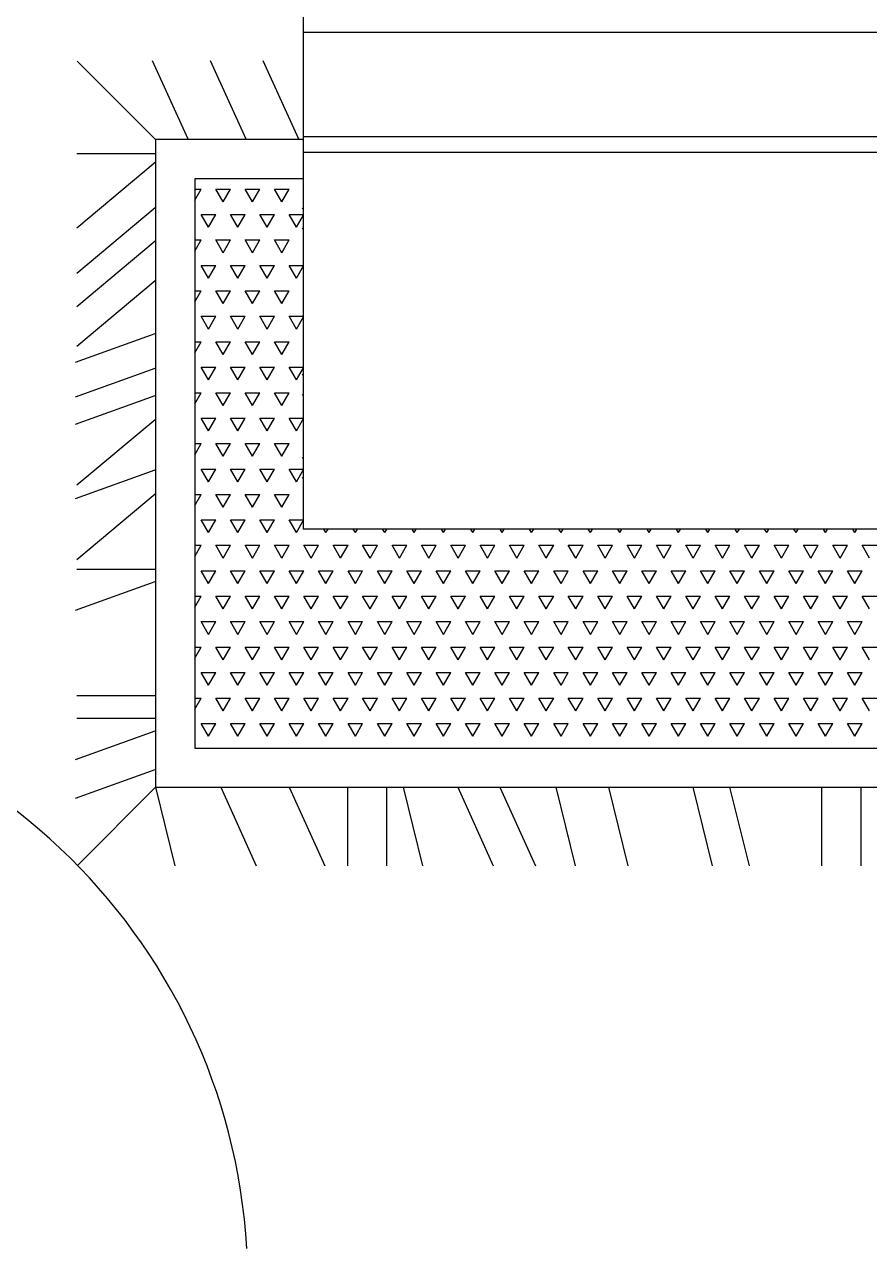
# Model space of a CAD drawing. Header units: inches. Extents: x 3882 to 20043, y -1483 to 3222.
# Drawn here: x 12325.4 to 12367.9, y -350.4 to -288.9 of the extents above; entities that cross this region are included whole.
import ezdxf

# ---------------------------------------------------------------- set-up
doc = ezdxf.new("R2010")
doc.units = ezdxf.units.IN
doc.header["$MEASUREMENT"] = 0
doc.layers.add('SS - Windows_(160)', color=160, linetype='Continuous')

# ---------------------------------------------------------------- blocks, each defined once
blk = doc.blocks.new('A$C6D2A2628')
for p, q in [((0.291, 0.4297), (0.291, 2.4297)), ((0.291, 1.0637), (1.791, 1.0637)), ((0.1019, 0.9267), (0.0019, 1.0267)), ((0.0977, 1.0278), (0.1431, 0.9278)), ((0.1716, 1.0278), (0.217, 0.9278)), ((0.2388, 1.0278), (0.2843, 0.9278)), ((0.291, 0.9267), (0.1019, 0.9267)), ((0.1019, 0.9267), (0.1019, 0.1)), ((0.291, 0.9307), (1.791, 0.9307)), ((0.0015, 0.9091), (0.1015, 0.9091)), ((0.291, 0.9107), (1.791, 0.9107)), ((0.0015, 0.8141), (0.1015, 0.8978)), ((0.291, 0.8767), (0.1519, 0.8767)), ((0.1519, 0.8767), (0.1519, 0.15)), ((0.1519, 0.8494), (0.1601, 0.8636)), ((0.1519, 0.8636), (0.1601, 0.8636)), ((0.1882, 0.8473), (0.1788, 0.8636)), ((0.1788, 0.8636), (0.1976, 0.8636)), ((0.1882, 0.8473), (0.1976, 0.8636)), ((0.2257, 0.8473), (0.2163, 0.8636)), ((0.2163, 0.8636), (0.2351, 0.8636)), ((0.2257, 0.8473), (0.2351, 0.8636)), ((0.2632, 0.8473), (0.2538, 0.8636)), ((0.2538, 0.8636), (0.2726, 0.8636)), ((0.2632, 0.8473), (0.2726, 0.8636)), ((0.0015, 0.7564), (0.1015, 0.84)), ((0.1695, 0.8148), (0.1601, 0.8311)), ((0.1601, 0.8311), (0.1788, 0.8311)), ((0.1695, 0.8148), (0.1788, 0.8311)), ((0.207, 0.8148), (0.1976, 0.8311)), ((0.1976, 0.8311), (0.2163, 0.8311)), ((0.207, 0.8148), (0.2163, 0.8311)), ((0.2445, 0.8148), (0.2351, 0.8311)), ((0.2351, 0.8311), (0.2538, 0.8311)), ((0.2445, 0.8148), (0.2538, 0.8311)), ((0.282, 0.8148), (0.2726, 0.8311)), ((0.2726, 0.8311), (0.291, 0.8311)), ((0.282, 0.8148), (0.291, 0.8305)), ((0.291, 0.8376), (0.2893, 0.8393)), ((0.291, 0.8144), (0.2893, 0.8128)), ((0.0015, 0.7139), (0.1015, 0.7975)), ((0.1519, 0.7844), (0.1601, 0.7986)), ((0.1519, 0.7986), (0.1601, 0.7986)), ((0.1882, 0.7824), (0.1788, 0.7986)), ((0.1788, 0.7986), (0.1976, 0.7986)), ((0.1882, 0.7824), (0.1976, 0.7986)), ((0.2257, 0.7824), (0.2163, 0.7986)), ((0.2163, 0.7986), (0.2351, 0.7986)), ((0.2257, 0.7824), (0.2351, 0.7986)), ((0.2632, 0.7824), (0.2538, 0.7986)), ((0.2538, 0.7986), (0.2726, 0.7986)), ((0.2632, 0.7824), (0.2726, 0.7986)), ((0.1695, 0.7499), (0.1601, 0.7661)), ((0.1601, 0.7661), (0.1788, 0.7661)), ((0.1695, 0.7499), (0.1788, 0.7661)), ((0.207, 0.7499), (0.1976, 0.7661)), ((0.1976, 0.7661), (0.2163, 0.7661)), ((0.207, 0.7499), (0.2163, 0.7661)), ((0.2445, 0.7499), (0.2351, 0.7661)), ((0.2351, 0.7661), (0.2538, 0.7661)), ((0.2445, 0.7499), (0.2538, 0.7661)), ((0.282, 0.7499), (0.2726, 0.7661)), ((0.2726, 0.7661), (0.291, 0.7661)), ((0.282, 0.7499), (0.291, 0.7655)), ((0.0015, 0.6633), (0.1015, 0.7469)), ((0.1519, 0.7195), (0.1601, 0.7337)), ((0.1519, 0.7337), (0.1601, 0.7337)), ((0.1882, 0.7174), (0.1788, 0.7337)), ((0.1788, 0.7337), (0.1976, 0.7337)), ((0.1882, 0.7174), (0.1976, 0.7337)), ((0.2257, 0.7174), (0.2163, 0.7337)), ((0.2163, 0.7337), (0.2351, 0.7337)), ((0.2257, 0.7174), (0.2351, 0.7337)), ((0.2632, 0.7174), (0.2538, 0.7337)), ((0.2538, 0.7337), (0.2726, 0.7337)), ((0.2632, 0.7174), (0.2726, 0.7337)), ((0.1695, 0.6849), (0.1601, 0.7012)), ((0.1601, 0.7012), (0.1788, 0.7012)), ((0.1695, 0.6849), (0.1788, 0.7012)), ((0.207, 0.6849), (0.1976, 0.7012)), ((0.1976, 0.7012), (0.2163, 0.7012)), ((0.207, 0.6849), (0.2163, 0.7012)), ((0.2445, 0.6849), (0.2351, 0.7012)), ((0.2351, 0.7012), (0.2538, 0.7012)), ((0.2445, 0.6849), (0.2538, 0.7012)), ((0.282, 0.6849), (0.2726, 0.7012)), ((0.2726, 0.7012), (0.291, 0.7012)), ((0.282, 0.6849), (0.291, 0.7006)), ((0, 0.6428), (0.1015, 0.6794)), ((0.1519, 0.6545), (0.1601, 0.6687)), ((0.1519, 0.6687), (0.1601, 0.6687)), ((0.1882, 0.6525), (0.1788, 0.6687)), ((0.1788, 0.6687), (0.1976, 0.6687)), ((0.1882, 0.6525), (0.1976, 0.6687)), ((0.2257, 0.6525), (0.2163, 0.6687)), ((0.2163, 0.6687), (0.2351, 0.6687)), ((0.2257, 0.6525), (0.2351, 0.6687)), ((0.2632, 0.6525), (0.2538, 0.6687)), ((0.2538, 0.6687), (0.2726, 0.6687)), ((0.2632, 0.6525), (0.2726, 0.6687)), ((0, 0.5984), (0.1015, 0.6351)), ((0.1695, 0.62), (0.1601, 0.6362)), ((0.1601, 0.6362), (0.1788, 0.6362)), ((0.1695, 0.62), (0.1788, 0.6362)), ((0.207, 0.62), (0.1976, 0.6362)), ((0.1976, 0.6362), (0.2163, 0.6362)), ((0.207, 0.62), (0.2163, 0.6362)), ((0.2445, 0.62), (0.2351, 0.6362)), ((0.2351, 0.6362), (0.2538, 0.6362)), ((0.2445, 0.62), (0.2538, 0.6362)), ((0.282, 0.62), (0.2726, 0.6362)), ((0.2726, 0.6362), (0.291, 0.6362)), ((0.282, 0.62), (0.291, 0.6356)), ((0.291, 0.6255), (0.2893, 0.6271)), ((0, 0.5636), (0.1015, 0.6003)), ((0.1519, 0.5896), (0.1601, 0.6037)), ((0.1519, 0.6037), (0.1601, 0.6037)), ((0.1882, 0.5875), (0.1788, 0.6037)), ((0.1788, 0.6037), (0.1976, 0.6037)), ((0.1882, 0.5875), (0.1976, 0.6037)), ((0.2257, 0.5875), (0.2163, 0.6037)), ((0.2163, 0.6037), (0.2351, 0.6037)), ((0.2257, 0.5875), (0.2351, 0.6037)), ((0.2632, 0.5875), (0.2538, 0.6037)), ((0.2538, 0.6037), (0.2726, 0.6037)), ((0.2632, 0.5875), (0.2726, 0.6037)), ((0.291, 0.6023), (0.2893, 0.6006)), ((0.0015, 0.4859), (0.1015, 0.5695)), ((0.1695, 0.555), (0.1601, 0.5713)), ((0.1601, 0.5713), (0.1788, 0.5713)), ((0.1695, 0.555), (0.1788, 0.5713)), ((0.207, 0.555), (0.1976, 0.5713)), ((0.1976, 0.5713), (0.2163, 0.5713)), ((0.207, 0.555), (0.2163, 0.5713)), ((0.2445, 0.555), (0.2351, 0.5713)), ((0.2351, 0.5713), (0.2538, 0.5713)), ((0.2445, 0.555), (0.2538, 0.5713)), ((0.282, 0.555), (0.2726, 0.5713)), ((0.2726, 0.5713), (0.291, 0.5713)), ((0.282, 0.555), (0.291, 0.5707)), ((0.1519, 0.5246), (0.1601, 0.5388)), ((0.1519, 0.5388), (0.1601, 0.5388)), ((0.1882, 0.5226), (0.1788, 0.5388)), ((0.1788, 0.5388), (0.1976, 0.5388)), ((0.1882, 0.5226), (0.1976, 0.5388)), ((0.2257, 0.5226), (0.2163, 0.5388)), ((0.2163, 0.5388), (0.2351, 0.5388)), ((0.2257, 0.5226), (0.2351, 0.5388)), ((0.2632, 0.5226), (0.2538, 0.5388)), ((0.2538, 0.5388), (0.2726, 0.5388)), ((0.2632, 0.5226), (0.2726, 0.5388)), ((0.291, 0.5194), (0.2893, 0.5211)), ((0, 0.4686), (0.1015, 0.5053)), ((0.1695, 0.4901), (0.1601, 0.5063)), ((0.1601, 0.5063), (0.1788, 0.5063)), ((0.1695, 0.4901), (0.1788, 0.5063)), ((0.207, 0.4901), (0.1976, 0.5063)), ((0.1976, 0.5063), (0.2163, 0.5063)), ((0.207, 0.4901), (0.2163, 0.5063)), ((0.2445, 0.4901), (0.2351, 0.5063)), ((0.2351, 0.5063), (0.2538, 0.5063)), ((0.2445, 0.4901), (0.2538, 0.5063)), ((0.282, 0.4901), (0.2726, 0.5063)), ((0.2726, 0.5063), (0.291, 0.5063)), ((0.282, 0.4901), (0.291, 0.5057)), ((0.291, 0.4962), (0.2893, 0.4946)), ((0.0015, 0.3909), (0.1015, 0.4745)), ((0.1519, 0.4597), (0.1601, 0.4738)), ((0.1519, 0.4738), (0.1601, 0.4738)), ((0.1882, 0.4576), (0.1788, 0.4738)), ((0.1788, 0.4738), (0.1976, 0.4738)), ((0.1882, 0.4576), (0.1976, 0.4738)), ((0.2257, 0.4576), (0.2163, 0.4738)), ((0.2163, 0.4738), (0.2351, 0.4738)), ((0.2257, 0.4576), (0.2351, 0.4738)), ((0.2632, 0.4576), (0.2538, 0.4738)), ((0.2538, 0.4738), (0.2726, 0.4738)), ((0.2632, 0.4576), (0.2726, 0.4738)), ((0.1695, 0.4251), (0.1601, 0.4414)), ((0.1601, 0.4414), (0.1788, 0.4414)), ((0.1695, 0.4251), (0.1788, 0.4414)), ((0.207, 0.4251), (0.1976, 0.4414)), ((0.1976, 0.4414), (0.2163, 0.4414)), ((0.207, 0.4251), (0.2163, 0.4414)), ((0.2445, 0.4251), (0.2351, 0.4414)), ((0.2351, 0.4414), (0.2538, 0.4414)), ((0.2445, 0.4251), (0.2538, 0.4414)), ((0.282, 0.4251), (0.2726, 0.4414)), ((0.2726, 0.4414), (0.291, 0.4414)), ((0.282, 0.4251), (0.291, 0.4408)), ((1.791, 0.4297), (0.291, 0.4297)), ((0.3195, 0.4251), (0.3168, 0.4297)), ((0.3195, 0.4251), (0.3221, 0.4297)), ((0.357, 0.4251), (0.3543, 0.4297)), ((0.357, 0.4251), (0.3596, 0.4297)), ((0.3945, 0.4251), (0.3918, 0.4297)), ((0.3945, 0.4251), (0.3971, 0.4297)), ((0.432, 0.4251), (0.4293, 0.4297)), ((0.432, 0.4251), (0.4346, 0.4297)), ((0.4695, 0.4251), (0.4668, 0.4297)), ((0.4695, 0.4251), (0.4721, 0.4297)), ((0.507, 0.4251), (0.5043, 0.4297)), ((0.507, 0.4251), (0.5096, 0.4297)), ((0.5445, 0.4251), (0.5418, 0.4297)), ((0.5445, 0.4251), (0.5471, 0.4297)), ((0.582, 0.4251), (0.5793, 0.4297)), ((0.582, 0.4251), (0.5846, 0.4297)), ((0.6195, 0.4251), (0.6168, 0.4297)), ((0.6195, 0.4251), (0.6221, 0.4297)), ((0.657, 0.4251), (0.6543, 0.4297)), ((0.657, 0.4251), (0.6596, 0.4297)), ((0.6945, 0.4251), (0.6918, 0.4297)), ((0.6945, 0.4251), (0.6971, 0.4297)), ((0.732, 0.4251), (0.7293, 0.4297)), ((0.732, 0.4251), (0.7346, 0.4297)), ((0.7695, 0.4251), (0.7668, 0.4297)), ((0.7695, 0.4251), (0.7721, 0.4297)), ((0.807, 0.4251), (0.8043, 0.4297)), ((0.807, 0.4251), (0.8096, 0.4297)), ((0.8445, 0.4251), (0.8418, 0.4297)), ((0.8445, 0.4251), (0.8471, 0.4297)), ((0.882, 0.4251), (0.8793, 0.4297)), ((0.882, 0.4251), (0.8846, 0.4297)), ((0.9195, 0.4251), (0.9168, 0.4297)), ((0.9195, 0.4251), (0.9221, 0.4297)), ((0.957, 0.4251), (0.9543, 0.4297)), ((0.957, 0.4251), (0.9596, 0.4297)), ((0.9945, 0.4251), (0.9918, 0.4297)), ((0.9945, 0.4251), (0.9971, 0.4297)), ((0.1519, 0.3947), (0.1601, 0.4089)), ((0.1519, 0.4089), (0.1601, 0.4089)), ((0.1882, 0.3927), (0.1788, 0.4089)), ((0.1788, 0.4089), (0.1976, 0.4089)), ((0.1882, 0.3927), (0.1976, 0.4089)), ((0.2257, 0.3927), (0.2163, 0.4089)), ((0.2163, 0.4089), (0.2351, 0.4089)), ((0.2257, 0.3927), (0.2351, 0.4089)), ((0.2632, 0.3927), (0.2538, 0.4089)), ((0.2538, 0.4089), (0.2726, 0.4089)), ((0.2632, 0.3927), (0.2726, 0.4089)), ((0.3007, 0.3927), (0.2913, 0.4089)), ((0.2913, 0.4089), (0.3101, 0.4089)), ((0.3007, 0.3927), (0.3101, 0.4089)), ((0.3382, 0.3927), (0.3288, 0.4089)), ((0.3288, 0.4089), (0.3476, 0.4089)), ((0.3382, 0.3927), (0.3476, 0.4089)), ((0.3757, 0.3927), (0.3663, 0.4089)), ((0.3663, 0.4089), (0.3851, 0.4089)), ((0.3757, 0.3927), (0.3851, 0.4089)), ((0.4132, 0.3927), (0.4038, 0.4089)), ((0.4038, 0.4089), (0.4226, 0.4089)), ((0.4132, 0.3927), (0.4226, 0.4089)), ((0.4507, 0.3927), (0.4413, 0.4089)), ((0.4413, 0.4089), (0.4601, 0.4089)), ((0.4507, 0.3927), (0.4601, 0.4089)), ((0.4882, 0.3927), (0.4788, 0.4089)), ((0.4788, 0.4089), (0.4976, 0.4089)), ((0.4882, 0.3927), (0.4976, 0.4089)), ((0.5257, 0.3927), (0.5163, 0.4089)), ((0.5163, 0.4089), (0.5351, 0.4089)), ((0.5257, 0.3927), (0.5351, 0.4089)), ((0.5632, 0.3927), (0.5538, 0.4089)), ((0.5538, 0.4089), (0.5726, 0.4089)), ((0.5632, 0.3927), (0.5726, 0.4089)), ((0.6007, 0.3927), (0.5913, 0.4089)), ((0.5913, 0.4089), (0.6101, 0.4089)), ((0.6007, 0.3927), (0.6101, 0.4089)), ((0.6382, 0.3927), (0.6288, 0.4089)), ((0.6288, 0.4089), (0.6476, 0.4089)), ((0.6382, 0.3927), (0.6476, 0.4089)), ((0.6757, 0.3927), (0.6663, 0.4089)), ((0.6663, 0.4089), (0.6851, 0.4089)), ((0.6757, 0.3927), (0.6851, 0.4089)), ((0.7132, 0.3927), (0.7038, 0.4089)), ((0.7038, 0.4089), (0.7226, 0.4089)), ((0.7132, 0.3927), (0.7226, 0.4089)), ((0.7507, 0.3927), (0.7413, 0.4089)), ((0.7413, 0.4089), (0.7601, 0.4089)), ((0.7507, 0.3927), (0.7601, 0.4089)), ((0.7882, 0.3927), (0.7788, 0.4089)), ((0.7788, 0.4089), (0.7976, 0.4089)), ((0.7882, 0.3927), (0.7976, 0.4089)), ((0.8257, 0.3927), (0.8163, 0.4089)), ((0.8163, 0.4089), (0.8351, 0.4089)), ((0.8257, 0.3927), (0.8351, 0.4089)), ((0.8632, 0.3927), (0.8538, 0.4089)), ((0.8538, 0.4089), (0.8726, 0.4089)), ((0.8632, 0.3927), (0.8726, 0.4089)), ((0.9007, 0.3927), (0.8913, 0.4089)), ((0.8913, 0.4089), (0.9101, 0.4089)), ((0.9007, 0.3927), (0.9101, 0.4089)), ((0.9382, 0.3927), (0.9288, 0.4089)), ((0.9288, 0.4089), (0.9476, 0.4089)), ((0.9382, 0.3927), (0.9476, 0.4089)), ((0.9757, 0.3927), (0.9663, 0.4089)), ((0.9663, 0.4089), (0.9851, 0.4089)), ((0.9757, 0.3927), (0.9851, 0.4089)), ((1.0132, 0.3927), (1.0038, 0.4089)), ((1.0038, 0.4089), (1.0226, 0.4089)), ((0.0015, 0.3783), (0.1015, 0.3783)), ((0.1695, 0.3602), (0.1601, 0.3764)), ((0.1601, 0.3764), (0.1788, 0.3764)), ((0.1695, 0.3602), (0.1788, 0.3764)), ((0.207, 0.3602), (0.1976, 0.3764)), ((0.1976, 0.3764), (0.2163, 0.3764)), ((0.207, 0.3602), (0.2163, 0.3764)), ((0.2445, 0.3602), (0.2351, 0.3764)), ((0.2351, 0.3764), (0.2538, 0.3764)), ((0.2445, 0.3602), (0.2538, 0.3764)), ((0.282, 0.3602), (0.2726, 0.3764)), ((0.2726, 0.3764), (0.2913, 0.3764)), ((0.282, 0.3602), (0.2913, 0.3764)), ((0.3195, 0.3602), (0.3101, 0.3764)), ((0.3101, 0.3764), (0.3288, 0.3764)), ((0.3195, 0.3602), (0.3288, 0.3764)), ((0.357, 0.3602), (0.3476, 0.3764)), ((0.3476, 0.3764), (0.3663, 0.3764)), ((0.357, 0.3602), (0.3663, 0.3764)), ((0.3945, 0.3602), (0.3851, 0.3764)), ((0.3851, 0.3764), (0.4038, 0.3764)), ((0.3945, 0.3602), (0.4038, 0.3764)), ((0.432, 0.3602), (0.4226, 0.3764)), ((0.4226, 0.3764), (0.4413, 0.3764)), ((0.432, 0.3602), (0.4413, 0.3764)), ((0.4695, 0.3602), (0.4601, 0.3764)), ((0.4601, 0.3764), (0.4788, 0.3764)), ((0.4695, 0.3602), (0.4788, 0.3764)), ((0.507, 0.3602), (0.4976, 0.3764)), ((0.4976, 0.3764), (0.5163, 0.3764)), ((0.507, 0.3602), (0.5163, 0.3764)), ((0.5445, 0.3602), (0.5351, 0.3764)), ((0.5351, 0.3764), (0.5538, 0.3764)), ((0.5445, 0.3602), (0.5538, 0.3764)), ((0.582, 0.3602), (0.5726, 0.3764)), ((0.5726, 0.3764), (0.5913, 0.3764)), ((0.582, 0.3602), (0.5913, 0.3764)), ((0.6195, 0.3602), (0.6101, 0.3764)), ((0.6101, 0.3764), (0.6288, 0.3764)), ((0.6195, 0.3602), (0.6288, 0.3764)), ((0.657, 0.3602), (0.6476, 0.3764)), ((0.6476, 0.3764), (0.6663, 0.3764)), ((0.657, 0.3602), (0.6663, 0.3764)), ((0.6945, 0.3602), (0.6851, 0.3764)), ((0.6851, 0.3764), (0.7038, 0.3764)), ((0.6945, 0.3602), (0.7038, 0.3764)), ((0.732, 0.3602), (0.7226, 0.3764)), ((0.7226, 0.3764), (0.7413, 0.3764)), ((0.732, 0.3602), (0.7413, 0.3764)), ((0.7695, 0.3602), (0.7601, 0.3764)), ((0.7601, 0.3764), (0.7788, 0.3764)), ((0.7695, 0.3602), (0.7788, 0.3764)), ((0.807, 0.3602), (0.7976, 0.3764)), ((0.7976, 0.3764), (0.8163, 0.3764)), ((0.807, 0.3602), (0.8163, 0.3764)), ((0.8445, 0.3602), (0.8351, 0.3764)), ((0.8351, 0.3764), (0.8538, 0.3764)), ((0.8445, 0.3602), (0.8538, 0.3764)), ((0.882, 0.3602), (0.8726, 0.3764)), ((0.8726, 0.3764), (0.8913, 0.3764)), ((0.882, 0.3602), (0.8913, 0.3764)), ((0.9195, 0.3602), (0.9101, 0.3764)), ((0.9101, 0.3764), (0.9288, 0.3764)), ((0.9195, 0.3602), (0.9288, 0.3764)), ((0.957, 0.3602), (0.9476, 0.3764)), ((0.9476, 0.3764), (0.9663, 0.3764)), ((0.957, 0.3602), (0.9663, 0.3764)), ((0.9945, 0.3602), (0.9851, 0.3764)), ((0.9851, 0.3764), (1.0038, 0.3764)), ((0.9945, 0.3602), (1.0038, 0.3764)), ((0, 0.3261), (0.1015, 0.3628)), ((0.1519, 0.3298), (0.1601, 0.3439)), ((0.1519, 0.3439), (0.1601, 0.3439)), ((0.1882, 0.3277), (0.1788, 0.3439)), ((0.1788, 0.3439), (0.1976, 0.3439)), ((0.1882, 0.3277), (0.1976, 0.3439)), ((0.2257, 0.3277), (0.2163, 0.3439)), ((0.2163, 0.3439), (0.2351, 0.3439)), ((0.2257, 0.3277), (0.2351, 0.3439)), ((0.2632, 0.3277), (0.2538, 0.3439)), ((0.2538, 0.3439), (0.2726, 0.3439)), ((0.2632, 0.3277), (0.2726, 0.3439)), ((0.3007, 0.3277), (0.2913, 0.3439)), ((0.2913, 0.3439), (0.3101, 0.3439)), ((0.3007, 0.3277), (0.3101, 0.3439)), ((0.3382, 0.3277), (0.3288, 0.3439)), ((0.3288, 0.3439), (0.3476, 0.3439)), ((0.3382, 0.3277), (0.3476, 0.3439)), ((0.3757, 0.3277), (0.3663, 0.3439)), ((0.3663, 0.3439), (0.3851, 0.3439)), ((0.3757, 0.3277), (0.3851, 0.3439)), ((0.4132, 0.3277), (0.4038, 0.3439)), ((0.4038, 0.3439), (0.4226, 0.3439)), ((0.4132, 0.3277), (0.4226, 0.3439)), ((0.4507, 0.3277), (0.4413, 0.3439)), ((0.4413, 0.3439), (0.4601, 0.3439)), ((0.4507, 0.3277), (0.4601, 0.3439)), ((0.4882, 0.3277), (0.4788, 0.3439)), ((0.4788, 0.3439), (0.4976, 0.3439)), ((0.4882, 0.3277), (0.4976, 0.3439)), ((0.5257, 0.3277), (0.5163, 0.3439)), ((0.5163, 0.3439), (0.5351, 0.3439)), ((0.5257, 0.3277), (0.5351, 0.3439)), ((0.5632, 0.3277), (0.5538, 0.3439)), ((0.5538, 0.3439), (0.5726, 0.3439)), ((0.5632, 0.3277), (0.5726, 0.3439)), ((0.6007, 0.3277), (0.5913, 0.3439)), ((0.5913, 0.3439), (0.6101, 0.3439)), ((0.6007, 0.3277), (0.6101, 0.3439)), ((0.6382, 0.3277), (0.6288, 0.3439)), ((0.6288, 0.3439), (0.6476, 0.3439)), ((0.6382, 0.3277), (0.6476, 0.3439)), ((0.6757, 0.3277), (0.6663, 0.3439)), ((0.6663, 0.3439), (0.6851, 0.3439)), ((0.6757, 0.3277), (0.6851, 0.3439)), ((0.7132, 0.3277), (0.7038, 0.3439)), ((0.7038, 0.3439), (0.7226, 0.3439)), ((0.7132, 0.3277), (0.7226, 0.3439)), ((0.7507, 0.3277), (0.7413, 0.3439)), ((0.7413, 0.3439), (0.7601, 0.3439)), ((0.7507, 0.3277), (0.7601, 0.3439)), ((0.7882, 0.3277), (0.7788, 0.3439)), ((0.7788, 0.3439), (0.7976, 0.3439)), ((0.7882, 0.3277), (0.7976, 0.3439)), ((0.8257, 0.3277), (0.8163, 0.3439)), ((0.8163, 0.3439), (0.8351, 0.3439)), ((0.8257, 0.3277), (0.8351, 0.3439)), ((0.8632, 0.3277), (0.8538, 0.3439)), ((0.8538, 0.3439), (0.8726, 0.3439)), ((0.8632, 0.3277), (0.8726, 0.3439)), ((0.9007, 0.3277), (0.8913, 0.3439)), ((0.8913, 0.3439), (0.9101, 0.3439)), ((0.9007, 0.3277), (0.9101, 0.3439)), ((0.9382, 0.3277), (0.9288, 0.3439)), ((0.9288, 0.3439), (0.9476, 0.3439)), ((0.9382, 0.3277), (0.9476, 0.3439)), ((0.9757, 0.3277), (0.9663, 0.3439)), ((0.9663, 0.3439), (0.9851, 0.3439)), ((0.9757, 0.3277), (0.9851, 0.3439)), ((1.0132, 0.3277), (1.0038, 0.3439)), ((1.0038, 0.3439), (1.0226, 0.3439)), ((0.1695, 0.2952), (0.1601, 0.3115)), ((0.1601, 0.3115), (0.1788, 0.3115)), ((0.1695, 0.2952), (0.1788, 0.3115)), ((0.207, 0.2952), (0.1976, 0.3115)), ((0.1976, 0.3115), (0.2163, 0.3115)), ((0.207, 0.2952), (0.2163, 0.3115)), ((0.2445, 0.2952), (0.2351, 0.3115)), ((0.2351, 0.3115), (0.2538, 0.3115)), ((0.2445, 0.2952), (0.2538, 0.3115)), ((0.282, 0.2952), (0.2726, 0.3115)), ((0.2726, 0.3115), (0.2913, 0.3115)), ((0.282, 0.2952), (0.2913, 0.3115)), ((0.3195, 0.2952), (0.3101, 0.3115)), ((0.3101, 0.3115), (0.3288, 0.3115)), ((0.3195, 0.2952), (0.3288, 0.3115)), ((0.357, 0.2952), (0.3476, 0.3115)), ((0.3476, 0.3115), (0.3663, 0.3115)), ((0.357, 0.2952), (0.3663, 0.3115)), ((0.3945, 0.2952), (0.3851, 0.3115)), ((0.3851, 0.3115), (0.4038, 0.3115)), ((0.3945, 0.2952), (0.4038, 0.3115)), ((0.432, 0.2952), (0.4226, 0.3115)), ((0.4226, 0.3115), (0.4413, 0.3115)), ((0.432, 0.2952), (0.4413, 0.3115)), ((0.4695, 0.2952), (0.4601, 0.3115)), ((0.4601, 0.3115), (0.4788, 0.3115)), ((0.4695, 0.2952), (0.4788, 0.3115)), ((0.507, 0.2952), (0.4976, 0.3115)), ((0.4976, 0.3115), (0.5163, 0.3115)), ((0.507, 0.2952), (0.5163, 0.3115)), ((0.5445, 0.2952), (0.5351, 0.3115)), ((0.5351, 0.3115), (0.5538, 0.3115)), ((0.5445, 0.2952), (0.5538, 0.3115)), ((0.582, 0.2952), (0.5726, 0.3115)), ((0.5726, 0.3115), (0.5913, 0.3115)), ((0.582, 0.2952), (0.5913, 0.3115)), ((0.6195, 0.2952), (0.6101, 0.3115)), ((0.6101, 0.3115), (0.6288, 0.3115)), ((0.6195, 0.2952), (0.6288, 0.3115)), ((0.657, 0.2952), (0.6476, 0.3115)), ((0.6476, 0.3115), (0.6663, 0.3115)), ((0.657, 0.2952), (0.6663, 0.3115)), ((0.6945, 0.2952), (0.6851, 0.3115)), ((0.6851, 0.3115), (0.7038, 0.3115)), ((0.6945, 0.2952), (0.7038, 0.3115)), ((0.732, 0.2952), (0.7226, 0.3115)), ((0.7226, 0.3115), (0.7413, 0.3115)), ((0.732, 0.2952), (0.7413, 0.3115)), ((0.7695, 0.2952), (0.7601, 0.3115)), ((0.7601, 0.3115), (0.7788, 0.3115)), ((0.7695, 0.2952), (0.7788, 0.3115)), ((0.807, 0.2952), (0.7976, 0.3115)), ((0.7976, 0.3115), (0.8163, 0.3115)), ((0.807, 0.2952), (0.8163, 0.3115)), ((0.8445, 0.2952), (0.8351, 0.3115)), ((0.8351, 0.3115), (0.8538, 0.3115)), ((0.8445, 0.2952), (0.8538, 0.3115)), ((0.882, 0.2952), (0.8726, 0.3115)), ((0.8726, 0.3115), (0.8913, 0.3115)), ((0.882, 0.2952), (0.8913, 0.3115)), ((0.9195, 0.2952), (0.9101, 0.3115)), ((0.9101, 0.3115), (0.9288, 0.3115)), ((0.9195, 0.2952), (0.9288, 0.3115)), ((0.957, 0.2952), (0.9476, 0.3115)), ((0.9476, 0.3115), (0.9663, 0.3115)), ((0.957, 0.2952), (0.9663, 0.3115)), ((0.9945, 0.2952), (0.9851, 0.3115)), ((0.9851, 0.3115), (1.0038, 0.3115)), ((0.9945, 0.2952), (1.0038, 0.3115)), ((0.1519, 0.2648), (0.1601, 0.279)), ((0.1519, 0.279), (0.1601, 0.279)), ((0.1882, 0.2628), (0.1788, 0.279)), ((0.1788, 0.279), (0.1976, 0.279)), ((0.1882, 0.2628), (0.1976, 0.279)), ((0.2257, 0.2628), (0.2163, 0.279)), ((0.2163, 0.279), (0.2351, 0.279)), ((0.2257, 0.2628), (0.2351, 0.279)), ((0.2632, 0.2628), (0.2538, 0.279)), ((0.2538, 0.279), (0.2726, 0.279)), ((0.2632, 0.2628), (0.2726, 0.279)), ((0.3007, 0.2628), (0.2913, 0.279)), ((0.2913, 0.279), (0.3101, 0.279)), ((0.3007, 0.2628), (0.3101, 0.279)), ((0.3382, 0.2628), (0.3288, 0.279)), ((0.3288, 0.279), (0.3476, 0.279)), ((0.3382, 0.2628), (0.3476, 0.279)), ((0.3757, 0.2628), (0.3663, 0.279)), ((0.3663, 0.279), (0.3851, 0.279)), ((0.3757, 0.2628), (0.3851, 0.279)), ((0.4132, 0.2628), (0.4038, 0.279)), ((0.4038, 0.279), (0.4226, 0.279)), ((0.4132, 0.2628), (0.4226, 0.279)), ((0.4507, 0.2628), (0.4413, 0.279)), ((0.4413, 0.279), (0.4601, 0.279)), ((0.4507, 0.2628), (0.4601, 0.279)), ((0.4882, 0.2628), (0.4788, 0.279)), ((0.4788, 0.279), (0.4976, 0.279)), ((0.4882, 0.2628), (0.4976, 0.279)), ((0.5257, 0.2628), (0.5163, 0.279)), ((0.5163, 0.279), (0.5351, 0.279)), ((0.5257, 0.2628), (0.5351, 0.279)), ((0.5632, 0.2628), (0.5538, 0.279)), ((0.5538, 0.279), (0.5726, 0.279)), ((0.5632, 0.2628), (0.5726, 0.279)), ((0.6007, 0.2628), (0.5913, 0.279)), ((0.5913, 0.279), (0.6101, 0.279)), ((0.6007, 0.2628), (0.6101, 0.279)), ((0.6382, 0.2628), (0.6288, 0.279)), ((0.6288, 0.279), (0.6476, 0.279)), ((0.6382, 0.2628), (0.6476, 0.279)), ((0.6757, 0.2628), (0.6663, 0.279)), ((0.6663, 0.279), (0.6851, 0.279)), ((0.6757, 0.2628), (0.6851, 0.279)), ((0.7132, 0.2628), (0.7038, 0.279)), ((0.7038, 0.279), (0.7226, 0.279)), ((0.7132, 0.2628), (0.7226, 0.279)), ((0.7507, 0.2628), (0.7413, 0.279)), ((0.7413, 0.279), (0.7601, 0.279)), ((0.7507, 0.2628), (0.7601, 0.279)), ((0.7882, 0.2628), (0.7788, 0.279)), ((0.7788, 0.279), (0.7976, 0.279)), ((0.7882, 0.2628), (0.7976, 0.279)), ((0.8257, 0.2628), (0.8163, 0.279)), ((0.8163, 0.279), (0.8351, 0.279)), ((0.8257, 0.2628), (0.8351, 0.279)), ((0.8632, 0.2628), (0.8538, 0.279)), ((0.8538, 0.279), (0.8726, 0.279)), ((0.8632, 0.2628), (0.8726, 0.279)), ((0.9007, 0.2628), (0.8913, 0.279)), ((0.8913, 0.279), (0.9101, 0.279)), ((0.9007, 0.2628), (0.9101, 0.279)), ((0.9382, 0.2628), (0.9288, 0.279)), ((0.9288, 0.279), (0.9476, 0.279)), ((0.9382, 0.2628), (0.9476, 0.279)), ((0.9757, 0.2628), (0.9663, 0.279)), ((0.9663, 0.279), (0.9851, 0.279)), ((0.9757, 0.2628), (0.9851, 0.279)), ((1.0132, 0.2628), (1.0038, 0.279)), ((1.0038, 0.279), (1.0226, 0.279)), ((0.1695, 0.2303), (0.1601, 0.2465)), ((0.1601, 0.2465), (0.1788, 0.2465)), ((0.1695, 0.2303), (0.1788, 0.2465)), ((0.207, 0.2303), (0.1976, 0.2465)), ((0.1976, 0.2465), (0.2163, 0.2465)), ((0.207, 0.2303), (0.2163, 0.2465)), ((0.2445, 0.2303), (0.2351, 0.2465)), ((0.2351, 0.2465), (0.2538, 0.2465)), ((0.2445, 0.2303), (0.2538, 0.2465)), ((0.282, 0.2303), (0.2726, 0.2465)), ((0.2726, 0.2465), (0.2913, 0.2465)), ((0.282, 0.2303), (0.2913, 0.2465)), ((0.3195, 0.2303), (0.3101, 0.2465)), ((0.3101, 0.2465), (0.3288, 0.2465)), ((0.3195, 0.2303), (0.3288, 0.2465)), ((0.357, 0.2303), (0.3476, 0.2465)), ((0.3476, 0.2465), (0.3663, 0.2465)), ((0.357, 0.2303), (0.3663, 0.2465)), ((0.3945, 0.2303), (0.3851, 0.2465)), ((0.3851, 0.2465), (0.4038, 0.2465)), ((0.3945, 0.2303), (0.4038, 0.2465)), ((0.432, 0.2303), (0.4226, 0.2465)), ((0.4226, 0.2465), (0.4413, 0.2465)), ((0.432, 0.2303), (0.4413, 0.2465)), ((0.4695, 0.2303), (0.4601, 0.2465)), ((0.4601, 0.2465), (0.4788, 0.2465)), ((0.4695, 0.2303), (0.4788, 0.2465)), ((0.507, 0.2303), (0.4976, 0.2465)), ((0.4976, 0.2465), (0.5163, 0.2465)), ((0.507, 0.2303), (0.5163, 0.2465)), ((0.5445, 0.2303), (0.5351, 0.2465)), ((0.5351, 0.2465), (0.5538, 0.2465)), ((0.5445, 0.2303), (0.5538, 0.2465)), ((0.582, 0.2303), (0.5726, 0.2465)), ((0.5726, 0.2465), (0.5913, 0.2465)), ((0.582, 0.2303), (0.5913, 0.2465)), ((0.6195, 0.2303), (0.6101, 0.2465)), ((0.6101, 0.2465), (0.6288, 0.2465)), ((0.6195, 0.2303), (0.6288, 0.2465)), ((0.657, 0.2303), (0.6476, 0.2465)), ((0.6476, 0.2465), (0.6663, 0.2465)), ((0.657, 0.2303), (0.6663, 0.2465)), ((0.6945, 0.2303), (0.6851, 0.2465)), ((0.6851, 0.2465), (0.7038, 0.2465)), ((0.6945, 0.2303), (0.7038, 0.2465)), ((0.732, 0.2303), (0.7226, 0.2465)), ((0.7226, 0.2465), (0.7413, 0.2465)), ((0.732, 0.2303), (0.7413, 0.2465)), ((0.7695, 0.2303), (0.7601, 0.2465)), ((0.7601, 0.2465), (0.7788, 0.2465)), ((0.7695, 0.2303), (0.7788, 0.2465)), ((0.807, 0.2303), (0.7976, 0.2465)), ((0.7976, 0.2465), (0.8163, 0.2465)), ((0.807, 0.2303), (0.8163, 0.2465)), ((0.8445, 0.2303), (0.8351, 0.2465)), ((0.8351, 0.2465), (0.8538, 0.2465)), ((0.8445, 0.2303), (0.8538, 0.2465)), ((0.882, 0.2303), (0.8726, 0.2465)), ((0.8726, 0.2465), (0.8913, 0.2465)), ((0.882, 0.2303), (0.8913, 0.2465)), ((0.9195, 0.2303), (0.9101, 0.2465)), ((0.9101, 0.2465), (0.9288, 0.2465)), ((0.9195, 0.2303), (0.9288, 0.2465)), ((0.957, 0.2303), (0.9476, 0.2465)), ((0.9476, 0.2465), (0.9663, 0.2465)), ((0.957, 0.2303), (0.9663, 0.2465)), ((0.9945, 0.2303), (0.9851, 0.2465)), ((0.9851, 0.2465), (1.0038, 0.2465)), ((0.9945, 0.2303), (1.0038, 0.2465)), ((0.0015, 0.2173), (0.1015, 0.2173)), ((0.1519, 0.1999), (0.1601, 0.214)), ((0.1519, 0.214), (0.1601, 0.214)), ((0.1882, 0.1978), (0.1788, 0.214)), ((0.1788, 0.214), (0.1976, 0.214)), ((0.1882, 0.1978), (0.1976, 0.214)), ((0.2257, 0.1978), (0.2163, 0.214)), ((0.2163, 0.214), (0.2351, 0.214)), ((0.2257, 0.1978), (0.2351, 0.214)), ((0.2632, 0.1978), (0.2538, 0.214)), ((0.2538, 0.214), (0.2726, 0.214)), ((0.2632, 0.1978), (0.2726, 0.214)), ((0.3007, 0.1978), (0.2913, 0.214)), ((0.2913, 0.214), (0.3101, 0.214)), ((0.3007, 0.1978), (0.3101, 0.214)), ((0.3382, 0.1978), (0.3288, 0.214)), ((0.3288, 0.214), (0.3476, 0.214)), ((0.3382, 0.1978), (0.3476, 0.214)), ((0.3757, 0.1978), (0.3663, 0.214)), ((0.3663, 0.214), (0.3851, 0.214)), ((0.3757, 0.1978), (0.3851, 0.214)), ((0.4132, 0.1978), (0.4038, 0.214)), ((0.4038, 0.214), (0.4226, 0.214)), ((0.4132, 0.1978), (0.4226, 0.214)), ((0.4507, 0.1978), (0.4413, 0.214)), ((0.4413, 0.214), (0.4601, 0.214)), ((0.4507, 0.1978), (0.4601, 0.214)), ((0.4882, 0.1978), (0.4788, 0.214)), ((0.4788, 0.214), (0.4976, 0.214)), ((0.4882, 0.1978), (0.4976, 0.214)), ((0.5257, 0.1978), (0.5163, 0.214)), ((0.5163, 0.214), (0.5351, 0.214)), ((0.5257, 0.1978), (0.5351, 0.214)), ((0.5632, 0.1978), (0.5538, 0.214)), ((0.5538, 0.214), (0.5726, 0.214)), ((0.5632, 0.1978), (0.5726, 0.214)), ((0.6007, 0.1978), (0.5913, 0.214)), ((0.5913, 0.214), (0.6101, 0.214)), ((0.6007, 0.1978), (0.6101, 0.214)), ((0.6382, 0.1978), (0.6288, 0.214)), ((0.6288, 0.214), (0.6476, 0.214)), ((0.6382, 0.1978), (0.6476, 0.214)), ((0.6757, 0.1978), (0.6663, 0.214)), ((0.6663, 0.214), (0.6851, 0.214)), ((0.6757, 0.1978), (0.6851, 0.214)), ((0.7132, 0.1978), (0.7038, 0.214)), ((0.7038, 0.214), (0.7226, 0.214)), ((0.7132, 0.1978), (0.7226, 0.214)), ((0.7507, 0.1978), (0.7413, 0.214)), ((0.7413, 0.214), (0.7601, 0.214)), ((0.7507, 0.1978), (0.7601, 0.214)), ((0.7882, 0.1978), (0.7788, 0.214)), ((0.7788, 0.214), (0.7976, 0.214)), ((0.7882, 0.1978), (0.7976, 0.214)), ((0.8257, 0.1978), (0.8163, 0.214)), ((0.8163, 0.214), (0.8351, 0.214)), ((0.8257, 0.1978), (0.8351, 0.214)), ((0.8632, 0.1978), (0.8538, 0.214)), ((0.8538, 0.214), (0.8726, 0.214)), ((0.8632, 0.1978), (0.8726, 0.214)), ((0.9007, 0.1978), (0.8913, 0.214)), ((0.8913, 0.214), (0.9101, 0.214)), ((0.9007, 0.1978), (0.9101, 0.214)), ((0.9382, 0.1978), (0.9288, 0.214)), ((0.9288, 0.214), (0.9476, 0.214)), ((0.9382, 0.1978), (0.9476, 0.214)), ((0.9757, 0.1978), (0.9663, 0.214)), ((0.9663, 0.214), (0.9851, 0.214)), ((0.9757, 0.1978), (0.9851, 0.214)), ((1.0132, 0.1978), (1.0038, 0.214)), ((1.0038, 0.214), (1.0226, 0.214)), ((0.0015, 0.1884), (0.1015, 0.1884)), ((0, 0.1355), (0.1015, 0.1722)), ((0.1695, 0.1653), (0.1601, 0.1816)), ((0.1601, 0.1816), (0.1788, 0.1816)), ((0.1695, 0.1653), (0.1788, 0.1816)), ((0.207, 0.1653), (0.1976, 0.1816)), ((0.1976, 0.1816), (0.2163, 0.1816)), ((0.207, 0.1653), (0.2163, 0.1816)), ((0.2445, 0.1653), (0.2351, 0.1816)), ((0.2351, 0.1816), (0.2538, 0.1816)), ((0.2445, 0.1653), (0.2538, 0.1816)), ((0.282, 0.1653), (0.2726, 0.1816)), ((0.2726, 0.1816), (0.2913, 0.1816)), ((0.282, 0.1653), (0.2913, 0.1816)), ((0.3195, 0.1653), (0.3101, 0.1816)), ((0.3101, 0.1816), (0.3288, 0.1816)), ((0.3195, 0.1653), (0.3288, 0.1816)), ((0.357, 0.1653), (0.3476, 0.1816)), ((0.3476, 0.1816), (0.3663, 0.1816)), ((0.357, 0.1653), (0.3663, 0.1816)), ((0.3945, 0.1653), (0.3851, 0.1816)), ((0.3851, 0.1816), (0.4038, 0.1816)), ((0.3945, 0.1653), (0.4038, 0.1816)), ((0.432, 0.1653), (0.4226, 0.1816)), ((0.4226, 0.1816), (0.4413, 0.1816)), ((0.432, 0.1653), (0.4413, 0.1816)), ((0.4695, 0.1653), (0.4601, 0.1816)), ((0.4601, 0.1816), (0.4788, 0.1816)), ((0.4695, 0.1653), (0.4788, 0.1816)), ((0.507, 0.1653), (0.4976, 0.1816)), ((0.4976, 0.1816), (0.5163, 0.1816)), ((0.507, 0.1653), (0.5163, 0.1816)), ((0.5445, 0.1653), (0.5351, 0.1816)), ((0.5351, 0.1816), (0.5538, 0.1816)), ((0.5445, 0.1653), (0.5538, 0.1816)), ((0.582, 0.1653), (0.5726, 0.1816)), ((0.5726, 0.1816), (0.5913, 0.1816)), ((0.582, 0.1653), (0.5913, 0.1816)), ((0.6195, 0.1653), (0.6101, 0.1816)), ((0.6101, 0.1816), (0.6288, 0.1816)), ((0.6195, 0.1653), (0.6288, 0.1816)), ((0.657, 0.1653), (0.6476, 0.1816)), ((0.6476, 0.1816), (0.6663, 0.1816)), ((0.657, 0.1653), (0.6663, 0.1816)), ((0.6945, 0.1653), (0.6851, 0.1816)), ((0.6851, 0.1816), (0.7038, 0.1816)), ((0.6945, 0.1653), (0.7038, 0.1816)), ((0.732, 0.1653), (0.7226, 0.1816)), ((0.7226, 0.1816), (0.7413, 0.1816)), ((0.732, 0.1653), (0.7413, 0.1816)), ((0.7695, 0.1653), (0.7601, 0.1816)), ((0.7601, 0.1816), (0.7788, 0.1816)), ((0.7695, 0.1653), (0.7788, 0.1816)), ((0.807, 0.1653), (0.7976, 0.1816)), ((0.7976, 0.1816), (0.8163, 0.1816)), ((0.807, 0.1653), (0.8163, 0.1816)), ((0.8445, 0.1653), (0.8351, 0.1816)), ((0.8351, 0.1816), (0.8538, 0.1816)), ((0.8445, 0.1653), (0.8538, 0.1816)), ((0.882, 0.1653), (0.8726, 0.1816)), ((0.8726, 0.1816), (0.8913, 0.1816)), ((0.882, 0.1653), (0.8913, 0.1816)), ((0.9195, 0.1653), (0.9101, 0.1816)), ((0.9101, 0.1816), (0.9288, 0.1816)), ((0.9195, 0.1653), (0.9288, 0.1816)), ((0.957, 0.1653), (0.9476, 0.1816)), ((0.9476, 0.1816), (0.9663, 0.1816)), ((0.957, 0.1653), (0.9663, 0.1816)), ((0.9945, 0.1653), (0.9851, 0.1816)), ((0.9851, 0.1816), (1.0038, 0.1816)), ((0.9945, 0.1653), (1.0038, 0.1816)), ((0.1519, 0.15), (1.9432, 0.15)), ((0, 0.0863), (0.1015, 0.1229)), ((0.1019, 0.1), (0.0019, 0)), ((0.1019, 0.1), (1.9932, 0.1)), ((0.1019, 0.1), (0.1266, 0)), ((0.1851, 0.1), (0.2305, 0)), ((0.2725, 0.1), (0.3179, 0)), ((0.3469, 0.1), (0.3469, 0)), ((0.3969, 0.1), (0.3969, 0)), ((0.4179, 0.1), (0.4426, 0)), ((0.4876, 0.1), (0.533, 0)), ((0.5414, 0.1), (0.5868, 0)), ((0.6128, 0.1), (0.6376, 0)), ((0.6801, 0.1), (0.7048, 0)), ((0.7876, 0.1), (0.8124, 0)), ((0.8347, 0.1), (0.8594, 0)), ((0.952, 0.1), (0.952, 0)), ((1.002, 0.1), (1.002, 0))]:
    blk.add_line(p, q)

msp = doc.modelspace()

# ---------------------------------------------------------------- linework, layer by layer
at = {"layer": 'SS - Windows_(160)'}
msp.add_arc((12306.58538, -352.18511), 30.051, 3.3384705, 90, dxfattribs=at)

# ---------------------------------------------------------------- block references
at = {"xscale": 39.3700787401575, "yscale": 39.3700787401575, "zscale": 39.3700787401575}
msp.add_blockref('A$C6D2A2628', (12327.9854, -331.19648), dxfattribs=at)

doc.saveas('drawing.dxf')
